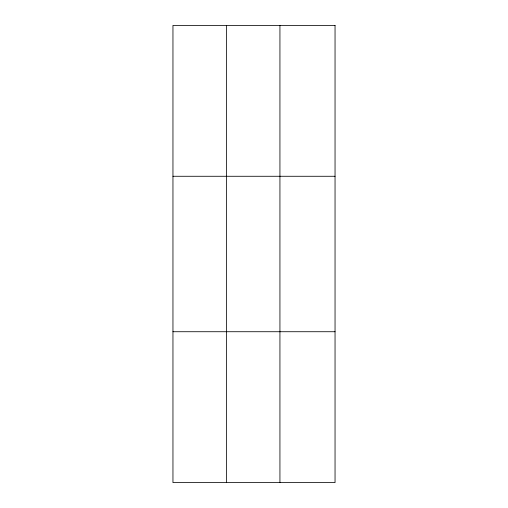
<?xml version="1.0" encoding="UTF-8"?>
<svg xmlns="http://www.w3.org/2000/svg" width="508" height="508" viewBox="0 0 508 508"><rect width="100%" height="100%" fill="white"/><g stroke="black" fill="none" stroke-linecap="round" stroke-linejoin="round"><path stroke-width="0.76" d="M226.441 482.6L226.441 25.4M279.933 482.6L279.933 25.4M172.955 176.276L335.045 176.276M172.955 331.724L335.045 331.724M335.045 25.4L335.045 482.6L172.955 482.6L172.955 25.4L335.045 25.4"/></g></svg>
